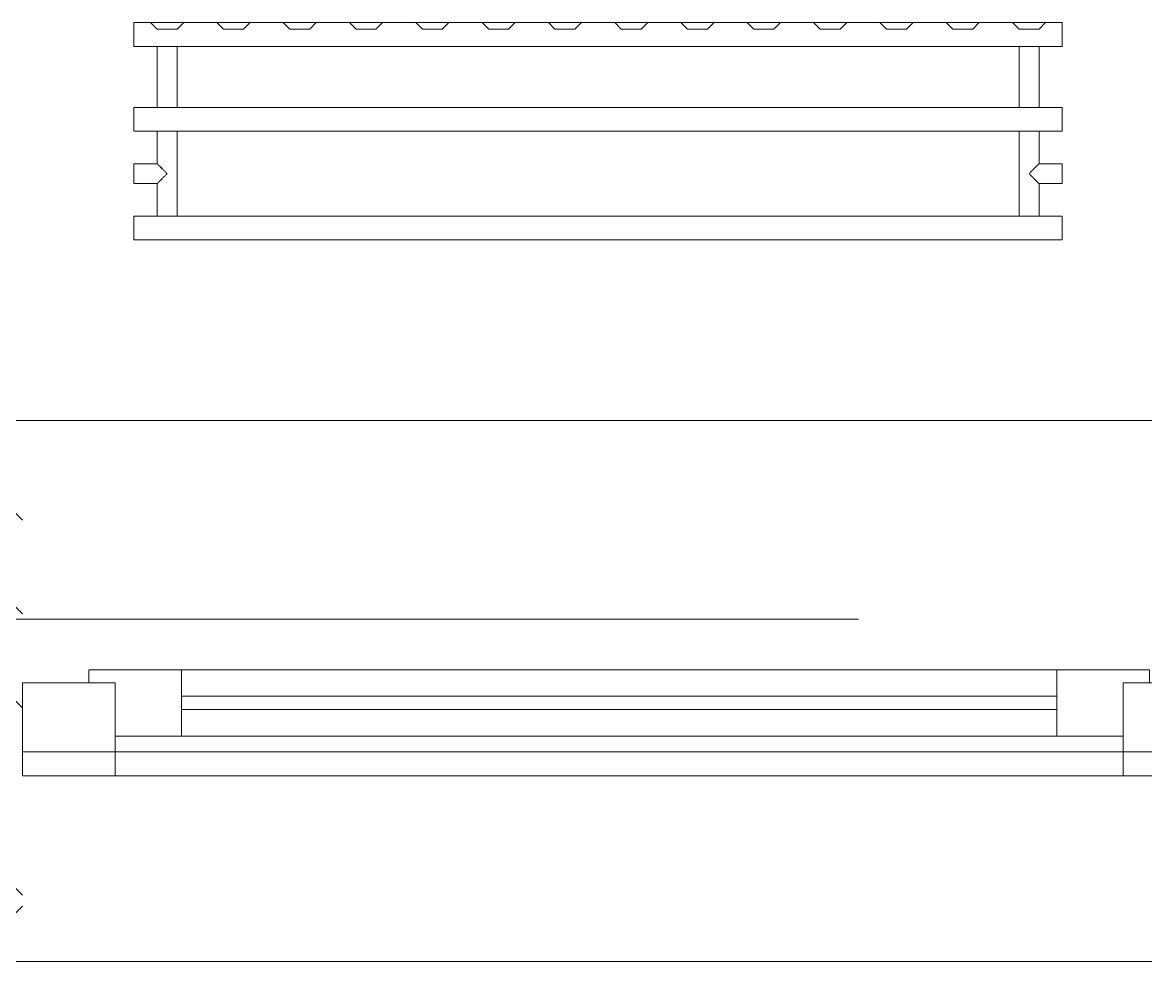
# Model space of a CAD drawing. Header units: millimetres. Extents: x 81037 to 284518, y -8553 to 29000.
# Drawn here: x 102880 to 103727, y -258 to 450 of the extents above; entities that cross this region are included whole.
import ezdxf

# ---------------------------------------------------------------- set-up
doc = ezdxf.new("R2010")
doc.units = ezdxf.units.MM
doc.linetypes.add('Осевая', pattern=[3175, 635, -476.25, 1587.5, -476.25])
for name, color, linetype, lineweight in [('A-GLAZ', 7, 'Continuous', 9), ('A-WALL', 7, 'Continuous', 9), ('I-WALL', 7, 'Continuous', 9), ('Оси-2', 7, 'Осевая', 9)]:
    doc.layers.add(name, color=color, linetype=linetype, lineweight=lineweight)
doc.layers.add('M-EQPM-1', color=7, linetype='Continuous', lineweight=9, true_color=0xaaaaaa)

# ---------------------------------------------------------------- blocks, each defined once
blk = doc.blocks.new('120_Окно_СКБ_1Ст - 120_Окно_СКБ_1Ст 900х2500_h_ с форточкой-22876038-План монтажа стен и перегородок 2 этажа в осях 23_33')
at = {"layer": 'A-GLAZ'}
for p, q in [((-450, -127), (-450, -57)), ((-450, -57), (-380, -57)), ((450, -57), (-450, -57)), ((-380, -57), (-380, -127)), ((380, -127), (380, -57)), ((380, -57), (450, -57)), ((450, -57), (450, -127)), ((380, -87), (-380, -87)), ((-380, -87), (-380, -127)), ((-330, -137), (-330, -87)), ((330, -137), (330, -87)), ((380, -127), (380, -87)), ((-330, -107), (330, -107)), ((330, -117), (-330, -117)), ((-380, -127), (-450, -127)), ((-450, -127), (-400, -127)), ((-380, -127), (-400, -127)), ((-400, -127), (-400, -137)), ((450, -127), (380, -127)), ((400, -127), (380, -127)), ((400, -127), (450, -127)), ((400, -137), (400, -127)), ((-400, -137), (400, -137)), ((400, -137), (-400, -137))]:
    blk.add_line(p, q, dxfattribs=at)
blk = doc.blocks.new('radiator_prado_classic_z_tip_30_po exemplyaru - Classic Z Тип 30-300-V33-План монтажа стен и перегородок 2 этажа в осях 23_33')
at = {"layer": 'M-EQPM-1'}
for p, q in [((0, 228), (0, 210)), ((700, 228), (0, 228)), ((0, 210), (0, 228)), ((0, 228), (12.5, 228)), ((12.5, 228), (37.5, 228)), ((37.5, 228), (12.5, 228)), ((12.5, 228), (37.5, 228)), ((12.5, 228), (17.5, 223)), ((12.5, 228), (17.5, 223)), ((32.5, 223), (17.5, 223)), ((17.5, 223), (32.5, 223)), ((32.5, 223), (37.5, 228)), ((37.5, 228), (32.5, 223)), ((37.5, 228), (62.5, 228)), ((62.5, 228), (87.5, 228)), ((87.5, 228), (62.5, 228)), ((62.5, 228), (87.5, 228)), ((62.5, 228), (67.5, 223)), ((62.5, 228), (67.5, 223)), ((82.5, 223), (67.5, 223)), ((67.5, 223), (82.5, 223)), ((82.5, 223), (87.5, 228)), ((87.5, 228), (82.5, 223)), ((87.5, 228), (112.5, 228)), ((112.5, 228), (137.5, 228)), ((137.5, 228), (112.5, 228)), ((112.5, 228), (137.5, 228)), ((112.5, 228), (117.5, 223)), ((112.5, 228), (117.5, 223)), ((132.5, 223), (117.5, 223)), ((117.5, 223), (132.5, 223)), ((132.5, 223), (137.5, 228)), ((137.5, 228), (132.5, 223)), ((137.5, 228), (162.5, 228)), ((162.5, 228), (187.5, 228)), ((187.5, 228), (162.5, 228)), ((162.5, 228), (187.5, 228)), ((162.5, 228), (167.5, 223)), ((162.5, 228), (167.5, 223)), ((182.5, 223), (167.5, 223)), ((167.5, 223), (182.5, 223)), ((182.5, 223), (187.5, 228)), ((187.5, 228), (182.5, 223)), ((187.5, 228), (212.5, 228)), ((212.5, 228), (237.5, 228)), ((237.5, 228), (212.5, 228)), ((212.5, 228), (237.5, 228)), ((212.5, 228), (217.5, 223)), ((212.5, 228), (217.5, 223)), ((232.5, 223), (217.5, 223)), ((217.5, 223), (232.5, 223)), ((232.5, 223), (237.5, 228)), ((237.5, 228), (232.5, 223)), ((237.5, 228), (262.5, 228)), ((262.5, 228), (287.5, 228)), ((287.5, 228), (262.5, 228)), ((262.5, 228), (287.5, 228)), ((262.5, 228), (267.5, 223)), ((262.5, 228), (267.5, 223)), ((282.5, 223), (267.5, 223)), ((267.5, 223), (282.5, 223)), ((282.5, 223), (287.5, 228)), ((287.5, 228), (282.5, 223)), ((287.5, 228), (312.5, 228)), ((312.5, 228), (337.5, 228)), ((337.5, 228), (312.5, 228)), ((312.5, 228), (337.5, 228)), ((312.5, 228), (317.5, 223)), ((312.5, 228), (317.5, 223)), ((332.5, 223), (317.5, 223)), ((317.5, 223), (332.5, 223)), ((332.5, 223), (337.5, 228)), ((337.5, 228), (332.5, 223)), ((337.5, 228), (362.5, 228)), ((362.5, 228), (387.5, 228)), ((387.5, 228), (362.5, 228)), ((362.5, 228), (387.5, 228)), ((362.5, 228), (367.5, 223)), ((362.5, 228), (367.5, 223)), ((382.5, 223), (367.5, 223)), ((367.5, 223), (382.5, 223)), ((382.5, 223), (387.5, 228)), ((387.5, 228), (382.5, 223)), ((387.5, 228), (412.5, 228)), ((412.5, 228), (437.5, 228)), ((437.5, 228), (412.5, 228)), ((412.5, 228), (437.5, 228)), ((412.5, 228), (417.5, 223)), ((412.5, 228), (417.5, 223)), ((432.5, 223), (417.5, 223)), ((417.5, 223), (432.5, 223)), ((432.5, 223), (437.5, 228)), ((437.5, 228), (432.5, 223)), ((437.5, 228), (462.5, 228)), ((462.5, 228), (487.5, 228)), ((487.5, 228), (462.5, 228)), ((462.5, 228), (487.5, 228)), ((462.5, 228), (467.5, 223)), ((462.5, 228), (467.5, 223)), ((482.5, 223), (467.5, 223)), ((467.5, 223), (482.5, 223)), ((482.5, 223), (487.5, 228)), ((487.5, 228), (482.5, 223)), ((487.5, 228), (512.5, 228)), ((512.5, 228), (537.5, 228)), ((537.5, 228), (512.5, 228)), ((512.5, 228), (537.5, 228)), ((512.5, 228), (517.5, 223)), ((512.5, 228), (517.5, 223)), ((532.5, 223), (517.5, 223)), ((517.5, 223), (532.5, 223)), ((532.5, 223), (537.5, 228)), ((537.5, 228), (532.5, 223)), ((537.5, 228), (562.5, 228)), ((562.5, 228), (587.5, 228)), ((587.5, 228), (562.5, 228)), ((562.5, 228), (587.5, 228)), ((562.5, 228), (567.5, 223)), ((562.5, 228), (567.5, 223)), ((582.5, 223), (567.5, 223)), ((567.5, 223), (582.5, 223)), ((582.5, 223), (587.5, 228)), ((587.5, 228), (582.5, 223)), ((587.5, 228), (612.5, 228)), ((612.5, 228), (637.5, 228)), ((637.5, 228), (612.5, 228)), ((612.5, 228), (637.5, 228)), ((612.5, 228), (617.5, 223)), ((612.5, 228), (617.5, 223)), ((632.5, 223), (617.5, 223)), ((617.5, 223), (632.5, 223)), ((632.5, 223), (637.5, 228)), ((637.5, 228), (632.5, 223)), ((637.5, 228), (662.5, 228)), ((662.5, 228), (687.5, 228)), ((687.5, 228), (662.5, 228)), ((662.5, 228), (687.5, 228)), ((662.5, 228), (667.5, 223)), ((662.5, 228), (667.5, 223)), ((682.5, 223), (667.5, 223)), ((667.5, 223), (682.5, 223)), ((682.5, 223), (687.5, 228)), ((687.5, 228), (682.5, 223)), ((687.5, 228), (700, 228)), ((700, 210), (700, 228)), ((700, 228), (700, 210)), ((0, 210), (700, 210)), ((17.5, 210), (0, 210)), ((17.5, 210), (17.5, 164)), ((17.5, 210), (17.5, 164)), ((26.94, 210), (17.5, 210)), ((17.5, 210), (18.5, 210)), ((23.06, 210), (17.5, 210)), ((17.5, 210), (32.5, 210)), ((18.5, 210), (19.7, 210)), ((31.5, 210), (18.5, 210)), ((19.7, 210), (21.25, 210)), ((21.25, 210), (23.06, 210)), ((23.06, 210), (25, 210)), ((32.5, 210), (23.06, 210)), ((25, 210), (26.94, 210)), ((28.75, 210), (26.94, 210)), ((26.94, 210), (28.75, 210)), ((30.3, 210), (28.75, 210)), ((28.75, 210), (30.3, 210)), ((32.5, 210), (30.3, 210)), ((30.3, 210), (31.5, 210)), ((31.5, 210), (32.24, 210)), ((32.24, 210), (32.5, 210)), ((32.5, 164), (32.5, 210)), ((32.5, 164), (32.5, 210)), ((667.5, 210), (32.5, 210)), ((667.5, 210), (667.5, 164)), ((667.5, 210), (667.5, 164)), ((667.76, 210), (667.5, 210)), ((667.5, 210), (682.5, 210)), ((682.24, 210), (667.5, 210)), ((667.5, 210), (682.5, 210)), ((671.25, 210), (667.76, 210)), ((681.5, 210), (668.5, 210)), ((673.06, 210), (671.25, 210)), ((682.5, 210), (673.06, 210)), ((682.5, 210), (682.24, 210)), ((682.5, 164), (682.5, 210)), ((682.5, 164), (682.5, 210)), ((700, 210), (682.5, 210)), ((700, 164), (0, 164)), ((0, 164), (0, 146)), ((0, 146), (0, 164)), ((0, 164), (17.5, 164)), ((17.76, 164), (17.5, 164)), ((17.5, 164), (32.5, 164)), ((23.06, 164), (17.5, 164)), ((17.5, 164), (32.5, 164)), ((18.5, 164), (17.76, 164)), ((23.06, 164), (18.5, 164)), ((18.5, 164), (31.5, 164)), ((25, 164), (23.06, 164)), ((32.5, 164), (23.06, 164)), ((32.5, 164), (25, 164)), ((32.5, 164), (667.5, 164)), ((667.76, 164), (667.5, 164)), ((667.5, 164), (682.5, 164)), ((682.5, 164), (667.5, 164)), ((667.5, 164), (668.5, 164)), ((668.5, 164), (667.76, 164)), ((682.5, 164), (668.5, 164)), ((668.5, 164), (669.7, 164)), ((668.5, 164), (681.5, 164)), ((669.7, 164), (675, 164)), ((675, 164), (676.94, 164)), ((676.94, 164), (681.5, 164)), ((681.5, 164), (682.24, 164)), ((682.24, 164), (682.5, 164)), ((682.5, 164), (700, 164)), ((700, 146), (700, 164)), ((700, 164), (700, 146)), ((0, 146), (700, 146)), ((17.5, 146), (0, 146)), ((17.5, 146), (17.5, 121.5)), ((17.5, 146), (17.5, 121.5)), ((17.5, 146), (21.25, 146)), ((32.5, 146), (17.5, 146)), ((17.5, 146), (32.5, 146)), ((32.5, 146), (17.5, 146)), ((31.5, 146), (18.5, 146)), ((21.25, 146), (23.06, 146)), ((23.06, 146), (32.5, 146)), ((32.5, 82), (32.5, 146)), ((32.5, 82), (32.5, 146)), ((667.5, 146), (32.5, 146)), ((667.5, 146), (667.5, 82)), ((667.5, 146), (667.5, 82)), ((667.5, 146), (682.5, 146)), ((682.5, 146), (667.5, 146)), ((667.5, 146), (671.25, 146)), ((682.5, 146), (667.5, 146)), ((681.5, 146), (668.5, 146)), ((671.25, 146), (682.5, 146)), ((682.5, 121.5), (682.5, 146)), ((682.5, 121.5), (682.5, 146)), ((700, 146), (682.5, 146)), ((17.5, 121.5), (0, 121.5)), ((17.5, 121.5), (0, 121.5)), ((0, 121.5), (0, 121.24)), ((0, 106.5), (0, 121.5)), ((0, 121.25), (0, 120.5)), ((0, 120.5), (0, 121.25)), ((0, 121.25), (0, 121.25)), ((0, 121.24), (0, 106.76)), ((0, 120.5), (0, 119.3)), ((0, 119.3), (0, 120.5)), ((0, 119.3), (0, 117.75)), ((0, 117.75), (0, 119.3)), ((700, 121.5), (682.5, 121.5)), ((700, 121.5), (682.5, 121.5)), ((700, 121.5), (700, 106.5)), ((700, 121.24), (700, 121.5)), ((700, 121.5), (700, 121.24)), ((700, 121.24), (700, 121.5)), ((700, 106.76), (700, 121.24)), ((700, 121.24), (700, 106.76)), ((700, 115.94), (700, 121.24)), ((0, 117.75), (0, 115.94)), ((0, 115.94), (0, 117.75)), ((0, 115.94), (0, 114)), ((0, 114), (0, 115.94)), ((0, 114), (0, 112.06)), ((0, 112.06), (0, 114)), ((0, 112.06), (0, 110.25)), ((0, 110.25), (0, 112.06)), ((0, 110.25), (0, 108.7)), ((0, 108.7), (0, 110.25)), ((700, 106.76), (700, 115.94)), ((0, 108.7), (0, 106.76)), ((0, 106.76), (0, 108.7)), ((0, 106.76), (0, 106.5)), ((0, 106.76), (0, 106.76)), ((0, 106.5), (17.5, 106.5)), ((0, 106.5), (17.5, 106.5)), ((17.5, 106.5), (17.5, 82)), ((17.5, 106.5), (17.5, 82)), ((682.5, 82), (682.5, 106.5)), ((682.5, 106.5), (700, 106.5)), ((682.5, 82), (682.5, 106.5)), ((682.5, 106.5), (700, 106.5)), ((700, 106.5), (700, 106.76)), ((700, 106.76), (700, 106.5)), ((700, 106.5), (700, 106.76)), ((700, 82), (0, 82)), ((0, 82), (0, 64)), ((0, 64), (0, 82)), ((0, 82), (17.5, 82)), ((18.5, 82), (17.5, 82)), ((17.5, 82), (32.5, 82)), ((32.5, 82), (17.5, 82)), ((17.5, 82), (32.5, 82)), ((32.5, 82), (18.5, 82)), ((18.5, 82), (31.5, 82)), ((32.5, 82), (667.5, 82)), ((682.5, 82), (667.5, 82)), ((667.5, 82), (682.5, 82)), ((678.75, 82), (667.5, 82)), ((667.5, 82), (676.94, 82)), ((668.5, 82), (681.5, 82)), ((676.94, 82), (678.75, 82)), ((682.5, 82), (678.75, 82)), ((678.75, 82), (680.3, 82)), ((680.3, 82), (681.5, 82)), ((681.5, 82), (682.24, 82)), ((682.24, 82), (682.5, 82)), ((682.5, 82), (700, 82)), ((700, 64), (700, 82)), ((700, 82), (700, 64)), ((700, 64), (0, 64)), ((0, 64), (700, 64))]:
    blk.add_line(p, q, dxfattribs=at)
for points, knots in [([(17.77, 121.23), (17.73, 121.27), (17.65, 121.34), (17.54, 121.46), (17.5, 121.49), (17.5, 121.5)], [0.8571429, 0.8571429, 0.8571429, 0.8571429, 0.8928571, 0.9285714, 1, 1, 1, 1]), ([(17.5, 121.5), (17.5, 121.49), (17.54, 121.46), (17.65, 121.34), (17.73, 121.27), (17.77, 121.23)], [0, 0, 0, 0, 0.0714286, 0.1071429, 0.1428571, 0.1428571, 0.1428571, 0.1428571]), ([(17.5, 121.5), (17.51, 121.5), (17.55, 121.46), (17.66, 121.35), (17.73, 121.27), (17.77, 121.23)], [0, 0, 0, 0, 0.0714286, 0.1071429, 0.1428571, 0.1428571, 0.1428571, 0.1428571]), ([(25, 114), (24.52, 114.48), (23.56, 115.45), (22.37, 116.63), (21.57, 117.43), (21.12, 117.87), (20.8, 118.21), (20.47, 118.53), (20.16, 118.84), (19.85, 119.15), (19.56, 119.44), (19.27, 119.73), (19, 120), (18.74, 120.26), (18.51, 120.49), (18.29, 120.71), (18.09, 120.91), (17.91, 121.09), (17.77, 121.23), (17.66, 121.35), (17.55, 121.46), (17.51, 121.5), (17.5, 121.5)], [0, 0, 0, 0, 0.142857, 0.285714, 0.357143, 0.392857, 0.428571, 0.464286, 0.5, 0.535714, 0.571429, 0.607143, 0.642857, 0.678571, 0.714286, 0.75, 0.785714, 0.821429, 0.857143, 0.892857, 0.928571, 1, 1, 1, 1]), ([(19.56, 119.44), (19.65, 119.35), (19.85, 119.15), (20.26, 118.74), (20.58, 118.42), (20.8, 118.2)], [0.4285714, 0.4285714, 0.4285714, 0.4285714, 0.4642857, 0.5, 0.5714286, 0.5714286, 0.5714286, 0.5714286]), ([(19.56, 119.44), (19.65, 119.35), (19.85, 119.15), (20.26, 118.74), (20.69, 118.32), (21.12, 117.87), (21.57, 117.43), (21.92, 117.08), (22.15, 116.85)], [0.4285714, 0.4285714, 0.4285714, 0.4285714, 0.4642857, 0.5, 0.5714286, 0.6071429, 0.6428571, 0.7142857, 0.7142857, 0.7142857, 0.7142857]), ([(675, 114), (675.48, 114.48), (676.45, 115.44), (677.63, 116.63), (678.43, 117.43), (678.87, 117.88), (679.2, 118.2), (679.53, 118.53), (679.84, 118.84), (680.15, 119.15), (680.44, 119.44), (680.73, 119.73), (681, 120), (681.26, 120.26), (681.49, 120.49), (681.71, 120.71), (681.91, 120.91), (682.09, 121.09), (682.23, 121.23), (682.35, 121.34), (682.46, 121.45), (682.5, 121.49), (682.5, 121.5)], [0, 0, 0, 0, 0.142857, 0.285714, 0.357143, 0.392857, 0.428571, 0.464286, 0.5, 0.535714, 0.571429, 0.607143, 0.642857, 0.678571, 0.714286, 0.75, 0.785714, 0.821429, 0.857143, 0.892857, 0.928571, 1, 1, 1, 1]), ([(682.23, 121.23), (682.18, 121.19), (682.09, 121.09), (681.91, 120.91), (681.71, 120.71), (681.49, 120.49), (681.26, 120.26), (681, 120), (680.73, 119.73), (680.44, 119.44), (680.15, 119.15), (679.74, 118.74), (679.32, 118.31), (678.87, 117.88), (678.43, 117.43), (677.63, 116.63), (676.92, 115.92), (676.44, 115.44)], [0.1428571, 0.1428571, 0.1428571, 0.1428571, 0.1785714, 0.2142857, 0.25, 0.2857143, 0.3214286, 0.3571429, 0.3928571, 0.4285714, 0.4642857, 0.5, 0.5714286, 0.6071429, 0.6428571, 0.7142857, 0.8571429, 0.8571429, 0.8571429, 0.8571429]), ([(682.23, 121.23), (682.18, 121.19), (682.09, 121.09), (681.91, 120.91), (681.71, 120.71), (681.49, 120.49), (681.26, 120.26), (681, 120), (680.73, 119.73), (680.44, 119.44), (680.15, 119.15), (679.74, 118.74), (679.32, 118.31), (678.87, 117.88), (678.43, 117.43), (677.63, 116.63), (676.92, 115.92), (676.44, 115.44)], [0.1428571, 0.1428571, 0.1428571, 0.1428571, 0.1785714, 0.2142857, 0.25, 0.2857143, 0.3214286, 0.3571429, 0.3928571, 0.4285714, 0.4642857, 0.5, 0.5714286, 0.6071429, 0.6428571, 0.7142857, 0.8571429, 0.8571429, 0.8571429, 0.8571429]), ([(682.5, 121.5), (682.5, 121.49), (682.46, 121.45), (682.35, 121.34), (682.27, 121.27), (682.23, 121.23)], [0, 0, 0, 0, 0.0714286, 0.1071429, 0.1428571, 0.1428571, 0.1428571, 0.1428571]), ([(682.5, 121.5), (682.5, 121.49), (682.46, 121.45), (682.35, 121.34), (682.27, 121.27), (682.23, 121.23)], [0, 0, 0, 0, 0.0714286, 0.1071429, 0.1428571, 0.1428571, 0.1428571, 0.1428571]), ([(682.23, 121.23), (682.27, 121.27), (682.35, 121.34), (682.46, 121.45), (682.5, 121.49), (682.5, 121.5)], [0.8571429, 0.8571429, 0.8571429, 0.8571429, 0.8928571, 0.9285714, 1, 1, 1, 1]), ([(17.5, 106.5), (17.51, 106.5), (17.55, 106.54), (17.66, 106.65), (17.77, 106.77), (17.91, 106.91), (18.09, 107.09), (18.29, 107.29), (18.51, 107.51), (18.74, 107.74), (19, 108), (19.27, 108.27), (19.56, 108.56), (19.85, 108.85), (20.26, 109.26), (20.69, 109.68), (21.12, 110.13), (21.57, 110.57), (22.37, 111.37), (23.56, 112.55), (24.52, 113.52), (25, 114)], [0, 0, 0, 0, 0.071429, 0.107143, 0.142857, 0.178571, 0.214286, 0.25, 0.285714, 0.321429, 0.357143, 0.392857, 0.428571, 0.464286, 0.5, 0.571429, 0.607143, 0.642857, 0.714286, 0.857143, 1, 1, 1, 1]), ([(22.15, 111.15), (21.92, 110.92), (21.57, 110.57), (21.12, 110.13), (20.8, 109.79), (20.47, 109.47), (20.16, 109.16), (19.85, 108.85), (19.56, 108.56), (19.27, 108.27), (19, 108), (18.74, 107.74), (18.51, 107.51), (18.29, 107.29), (18.09, 107.09), (17.91, 106.91), (17.81, 106.82), (17.77, 106.77)], [0.2857143, 0.2857143, 0.2857143, 0.2857143, 0.3571429, 0.3928571, 0.4285714, 0.4642857, 0.5, 0.5357143, 0.5714286, 0.6071429, 0.6428571, 0.6785714, 0.7142857, 0.75, 0.7857143, 0.8214286, 0.8571429, 0.8571429, 0.8571429, 0.8571429]), ([(22.15, 116.85), (21.92, 117.09), (21.57, 117.43), (21.13, 117.88), (20.91, 118.1), (20.8, 118.2)], [0.2857143, 0.2857143, 0.2857143, 0.2857143, 0.3571429, 0.3928571, 0.4285714, 0.4285714, 0.4285714, 0.4285714]), ([(20.8, 118.2), (20.91, 118.1), (21.13, 117.88), (21.57, 117.43), (21.92, 117.09), (22.15, 116.85)], [0.5714286, 0.5714286, 0.5714286, 0.5714286, 0.6071429, 0.6428571, 0.7142857, 0.7142857, 0.7142857, 0.7142857]), ([(20.8, 109.8), (20.91, 109.91), (21.13, 110.12), (21.57, 110.57), (21.92, 110.92), (22.15, 111.15)], [0.5714286, 0.5714286, 0.5714286, 0.5714286, 0.6071429, 0.6428571, 0.7142857, 0.7142857, 0.7142857, 0.7142857]), ([(22.15, 111.15), (21.92, 110.92), (21.57, 110.57), (21.13, 110.12), (20.91, 109.91), (20.8, 109.8)], [0.2857143, 0.2857143, 0.2857143, 0.2857143, 0.3571429, 0.3928571, 0.4285714, 0.4285714, 0.4285714, 0.4285714]), ([(682.5, 106.5), (682.5, 106.51), (682.46, 106.55), (682.35, 106.66), (682.23, 106.77), (682.09, 106.91), (681.91, 107.09), (681.71, 107.29), (681.49, 107.51), (681.26, 107.74), (681, 108), (680.73, 108.27), (680.44, 108.56), (680.15, 108.85), (679.74, 109.26), (679.32, 109.69), (678.87, 110.12), (678.43, 110.57), (677.63, 111.37), (676.45, 112.56), (675.48, 113.52), (675, 114)], [0, 0, 0, 0, 0.071429, 0.107143, 0.142857, 0.178571, 0.214286, 0.25, 0.285714, 0.321429, 0.357143, 0.392857, 0.428571, 0.464286, 0.5, 0.571429, 0.607143, 0.642857, 0.714286, 0.857143, 1, 1, 1, 1]), ([(677.85, 116.85), (678.08, 117.08), (678.43, 117.43), (678.87, 117.88), (679.09, 118.1), (679.2, 118.2)], [0.2857143, 0.2857143, 0.2857143, 0.2857143, 0.3571429, 0.3928571, 0.4285714, 0.4285714, 0.4285714, 0.4285714]), ([(677.85, 111.15), (678.08, 110.92), (678.43, 110.57), (678.87, 110.12), (679.2, 109.8), (679.53, 109.47), (679.84, 109.16), (680.15, 108.85), (680.35, 108.65), (680.44, 108.56)], [0.2857143, 0.2857143, 0.2857143, 0.2857143, 0.3571429, 0.3928571, 0.4285714, 0.4642857, 0.5, 0.5357143, 0.5714286, 0.5714286, 0.5714286, 0.5714286]), ([(677.85, 111.15), (678.08, 110.92), (678.43, 110.57), (678.87, 110.12), (679.09, 109.9), (679.2, 109.8)], [0.2857143, 0.2857143, 0.2857143, 0.2857143, 0.3571429, 0.3928571, 0.4285714, 0.4285714, 0.4285714, 0.4285714]), ([(679.2, 109.8), (679.09, 109.9), (678.87, 110.12), (678.43, 110.57), (678.08, 110.92), (677.85, 111.15)], [0.5714286, 0.5714286, 0.5714286, 0.5714286, 0.6071429, 0.6428571, 0.7142857, 0.7142857, 0.7142857, 0.7142857]), ([(17.5, 106.5), (17.5, 106.51), (17.54, 106.55), (17.65, 106.66), (17.73, 106.73), (17.77, 106.77)], [0, 0, 0, 0, 0.0714286, 0.1071429, 0.1428571, 0.1428571, 0.1428571, 0.1428571]), ([(17.77, 106.77), (17.73, 106.73), (17.65, 106.66), (17.54, 106.55), (17.5, 106.51), (17.5, 106.5)], [0.8571429, 0.8571429, 0.8571429, 0.8571429, 0.8928571, 0.9285714, 1, 1, 1, 1]), ([(17.77, 106.77), (17.73, 106.73), (17.66, 106.65), (17.55, 106.54), (17.51, 106.5), (17.5, 106.5)], [0.8571429, 0.8571429, 0.8571429, 0.8571429, 0.8928571, 0.9285714, 1, 1, 1, 1]), ([(19.56, 108.56), (19.65, 108.65), (19.85, 108.85), (20.26, 109.26), (20.58, 109.58), (20.8, 109.8)], [0.4285714, 0.4285714, 0.4285714, 0.4285714, 0.4642857, 0.5, 0.5714286, 0.5714286, 0.5714286, 0.5714286]), ([(680.44, 108.56), (680.35, 108.65), (680.15, 108.85), (679.74, 109.26), (679.42, 109.58), (679.2, 109.8)], [0.4285714, 0.4285714, 0.4285714, 0.4285714, 0.4642857, 0.5, 0.5714286, 0.5714286, 0.5714286, 0.5714286]), ([(682.23, 106.77), (682.27, 106.73), (682.35, 106.66), (682.46, 106.55), (682.5, 106.51), (682.5, 106.5)], [0.8571429, 0.8571429, 0.8571429, 0.8571429, 0.8928571, 0.9285714, 1, 1, 1, 1]), ([(682.23, 106.77), (682.27, 106.73), (682.35, 106.66), (682.46, 106.55), (682.5, 106.51), (682.5, 106.5)], [0.8571429, 0.8571429, 0.8571429, 0.8571429, 0.8928571, 0.9285714, 1, 1, 1, 1]), ([(682.5, 106.5), (682.5, 106.51), (682.46, 106.55), (682.35, 106.66), (682.27, 106.73), (682.23, 106.77)], [0, 0, 0, 0, 0.0714286, 0.1071429, 0.1428571, 0.1428571, 0.1428571, 0.1428571])]:
    blk.add_open_spline(points, degree=3, knots=knots, dxfattribs=at)
for points in [[(20.8, 118.2), (20.69, 118.31), (20.47, 118.53), (20.16, 118.84), (19.85, 119.15), (19.56, 119.44), (19.27, 119.73), (19, 120), (18.74, 120.26), (18.51, 120.49), (18.29, 120.71), (18.09, 120.91), (17.91, 121.09), (17.82, 121.19), (17.77, 121.23)], [(17.77, 121.23), (17.82, 121.19), (17.91, 121.09), (18.09, 120.91), (18.29, 120.71), (18.51, 120.49), (18.74, 120.26), (19, 120), (19.27, 119.73), (19.46, 119.54), (19.56, 119.44)], [(17.77, 121.23), (17.81, 121.18), (17.91, 121.09), (18.09, 120.91), (18.29, 120.71), (18.43, 120.57), (18.51, 120.49)], [(18.51, 120.49), (18.58, 120.41), (18.74, 120.26), (19, 120), (19.27, 119.73), (19.46, 119.54), (19.56, 119.44)], [(679.2, 118.2), (679.31, 118.31), (679.53, 118.53), (679.84, 118.84), (680.15, 119.15), (680.35, 119.35), (680.44, 119.44)], [(680.44, 119.44), (680.54, 119.54), (680.73, 119.73), (681, 120), (681.26, 120.26), (681.41, 120.42), (681.49, 120.49)], [(681.49, 120.49), (681.57, 120.57), (681.71, 120.71), (681.91, 120.91), (682.09, 121.09), (682.18, 121.19), (682.23, 121.23)], [(23.56, 115.44), (23.08, 115.92), (22.61, 116.39), (22.15, 116.85)], [(22.15, 116.85), (22.61, 116.39), (23.08, 115.92), (23.56, 115.44)], [(22.15, 116.85), (22.61, 116.39), (23.08, 115.92), (23.56, 115.44)], [(25, 114), (24.52, 113.52), (23.56, 112.55), (22.61, 111.61), (22.15, 111.15)], [(22.15, 111.15), (22.61, 111.61), (23.08, 112.08), (23.56, 112.56)], [(23.56, 112.56), (23.08, 112.08), (22.61, 111.61), (22.15, 111.15)], [(25, 114), (24.52, 114.49), (24.04, 114.96), (23.56, 115.44)], [(23.56, 115.44), (24.04, 114.96), (24.52, 114.49), (25, 114)], [(23.56, 115.44), (24.04, 114.96), (24.52, 114.48), (25, 114)], [(23.56, 112.56), (24.04, 113.04), (24.52, 113.52), (25, 114)], [(25, 114), (24.52, 113.52), (24.04, 113.04), (23.56, 112.56)], [(676.44, 115.44), (675.96, 114.96), (675.48, 114.48), (675, 114)], [(676.44, 115.44), (675.96, 114.96), (675.48, 114.48), (675, 114)], [(675, 114), (675.48, 114.48), (675.96, 114.96), (676.44, 115.44)], [(675, 114), (675.48, 113.52), (676.45, 112.56), (677.39, 111.61), (677.85, 111.15)], [(675, 114), (675.48, 113.52), (676.45, 112.56), (677.39, 111.61), (677.85, 111.15)], [(677.85, 111.15), (677.39, 111.61), (676.45, 112.56), (675.48, 113.52), (675, 114)], [(676.44, 115.44), (676.92, 115.92), (677.39, 116.39), (677.85, 116.85)], [(20.8, 109.8), (20.69, 109.69), (20.47, 109.47), (20.16, 109.16), (19.85, 108.85), (19.56, 108.56), (19.27, 108.27), (19, 108), (18.74, 107.74), (18.51, 107.51), (18.29, 107.29), (18.09, 107.09), (17.91, 106.91), (17.82, 106.82), (17.77, 106.77)], [(17.77, 106.77), (17.82, 106.82), (17.91, 106.91), (18.09, 107.09), (18.29, 107.29), (18.51, 107.51), (18.74, 107.74), (19, 108), (19.27, 108.27), (19.46, 108.46), (19.56, 108.56)], [(679.2, 109.8), (679.31, 109.69), (679.53, 109.47), (679.84, 109.16), (680.15, 108.85), (680.44, 108.56), (680.73, 108.27), (681, 108), (681.26, 107.74), (681.49, 107.51), (681.71, 107.29), (681.91, 107.09), (682.09, 106.91), (682.18, 106.81), (682.23, 106.77)], [(680.44, 108.56), (680.54, 108.46), (680.73, 108.27), (681, 108), (681.26, 107.74), (681.41, 107.58), (681.49, 107.51)], [(681.49, 107.51), (681.41, 107.58), (681.26, 107.74), (681, 108), (680.73, 108.27), (680.54, 108.46), (680.44, 108.56)], [(681.49, 107.51), (681.57, 107.43), (681.71, 107.29), (681.91, 107.09), (682.09, 106.91), (682.18, 106.81), (682.23, 106.77)], [(682.23, 106.77), (682.18, 106.81), (682.09, 106.91), (681.91, 107.09), (681.71, 107.29), (681.57, 107.43), (681.49, 107.51)]]:
    blk.add_open_spline(points, degree=3, dxfattribs=at)

msp = doc.modelspace()

# ---------------------------------------------------------------- hatches: boundary and pattern name
at = {"layer": 'A-WALL'}
h = msp.add_hatch(dxfattribs=at)
h.set_pattern_fill('FP_3', color=256, style=0, pattern_type=2)
h.set_pattern_definition([(135, (0, 0), (-35.35534, -35.35534), [])])
h.paths.add_polyline_path([(122651.5, -100), (122830, -100), (122830, 100), (122030, 100), (122030, -100), (122325.84, -100)])
h.paths.add_polyline_path([(119330, -100), (119330, 100), (118830, 100), (118830, -100), (119069.24, -100)])
h.paths.add_polyline_path([(115161.32, -100), (115630, -100), (115630, 100), (114580, 100), (114580, -100), (114835.66, -100)])
h.paths.add_polyline_path([(113680, -100), (113680, 100), (113430, 100), (113430, -100), (113533.02, -100)])
h.paths.add_polyline_path([(108930, -100), (110230, -100), (110230, 100), (108930, 100)])
h.paths.add_polyline_path([(103780, -100), (104830, -100), (104830, 100), (103780, 100)])
h.paths.add_polyline_path([(102786.25, -100), (102880, -100), (102880, 100), (102630, 100), (102630, -100)])
h.paths.add_polyline_path([(101730, -100), (101730, 100), (100830, 100), (100830, -100), (101483.61, -100)])
h.paths.add_polyline_path([(97575.7, -100), (99030, -100), (99030, 100), (95680, 100), (95680, -100), (97250.04, -100)])
h.paths.add_polyline_path([(94780, -100), (94780, 100), (94530, 100), (94530, -100), (94644.76, -100)])
h.paths.add_polyline_path([(92690.8, -100), (92730, -100), (92730, 100), (91930, 100), (91930, -100), (92365.14, -100)])
h = msp.add_hatch(dxfattribs=at)
h.set_pattern_fill('FP_1', color=256, style=0, pattern_type=2)
h.set_pattern_definition([(45, (0, 0), (-70.71068, 70.71068), []), (135, (0, 0), (-70.71068, -70.71068), [])])
h.paths.add_polyline_path([(125080, -250), (125080, -100), (123730, -100), (123730, -250)])
h.paths.add_polyline_path([(122830, -250), (122830, -100), (122030, -100), (122030, -250)])
h.paths.add_polyline_path([(120230, -250), (121130, -250), (121130, -100), (120230, -100), (120230, -126.03)])
h.paths.add_polyline_path([(119330, -250), (119330, -100), (117930, -100), (117930, -250)])
h.paths.add_polyline_path([(114580, -250), (115630, -250), (115630, -100), (114580, -100), (114580, -126.03)])
h.paths.add_polyline_path([(113680, -250), (113680, -100), (112530, -100), (112530, -250)])
h.paths.add_polyline_path([(110230, -250), (110230, -100), (108930, -100), (108930, -250)])
h.paths.add_polyline_path([(108030, -250), (108030, -100), (107130, -100), (107130, -250)])
h.paths.add_polyline_path([(104830, -250), (104830, -100), (103780, -100), (103780, -250)])
h.paths.add_polyline_path([(102880, -250), (102880, -100), (100830, -100), (100830, -250)])
h.paths.add_polyline_path([(99930, -250), (99930, -100), (95680, -100), (95680, -250)])
h.paths.add_polyline_path([(94780, -250), (94780, -100), (93630, -100), (93630, -250)])
h.paths.add_polyline_path([(91930, -250), (92730, -250), (92730, -100), (91930, -100), (91930, -126.03)])
h.paths.add_polyline_path([(91030, -250), (91030, -100), (89210, -100), (89210, -250), (89759.86, -250)])

# ---------------------------------------------------------------- linework, layer by layer
for p, q in [((102880, -100), (103780, -100)), ((92730, -258), (107130, -258))]:
    msp.add_line(p, q, dxfattribs=at)
at = {"layer": 'I-WALL'}
msp.add_line((102630, 150), (107130, 150), dxfattribs=at)
at = {"layer": 'Оси-2'}
msp.add_line((84936.72, 0), (122760, 0), dxfattribs=at)

# ---------------------------------------------------------------- block references
at = {"layer": 'A-GLAZ', "rotation": 180}
msp.add_blockref('120_Окно_СКБ_1Ст - 120_Окно_СКБ_1Ст 900х2500_h_ с форточкой-22876038-План монтажа стен и перегородок 2 этажа в осях 23_33', (103330, -175), dxfattribs=at)
at = {"layer": 'M-EQPM-1'}
msp.add_blockref('radiator_prado_classic_z_tip_30_po exemplyaru - Classic Z Тип 30-300-V33-План монтажа стен и перегородок 2 этажа в осях 23_33', (102964.1, 222), dxfattribs=at)

doc.saveas('drawing.dxf')
